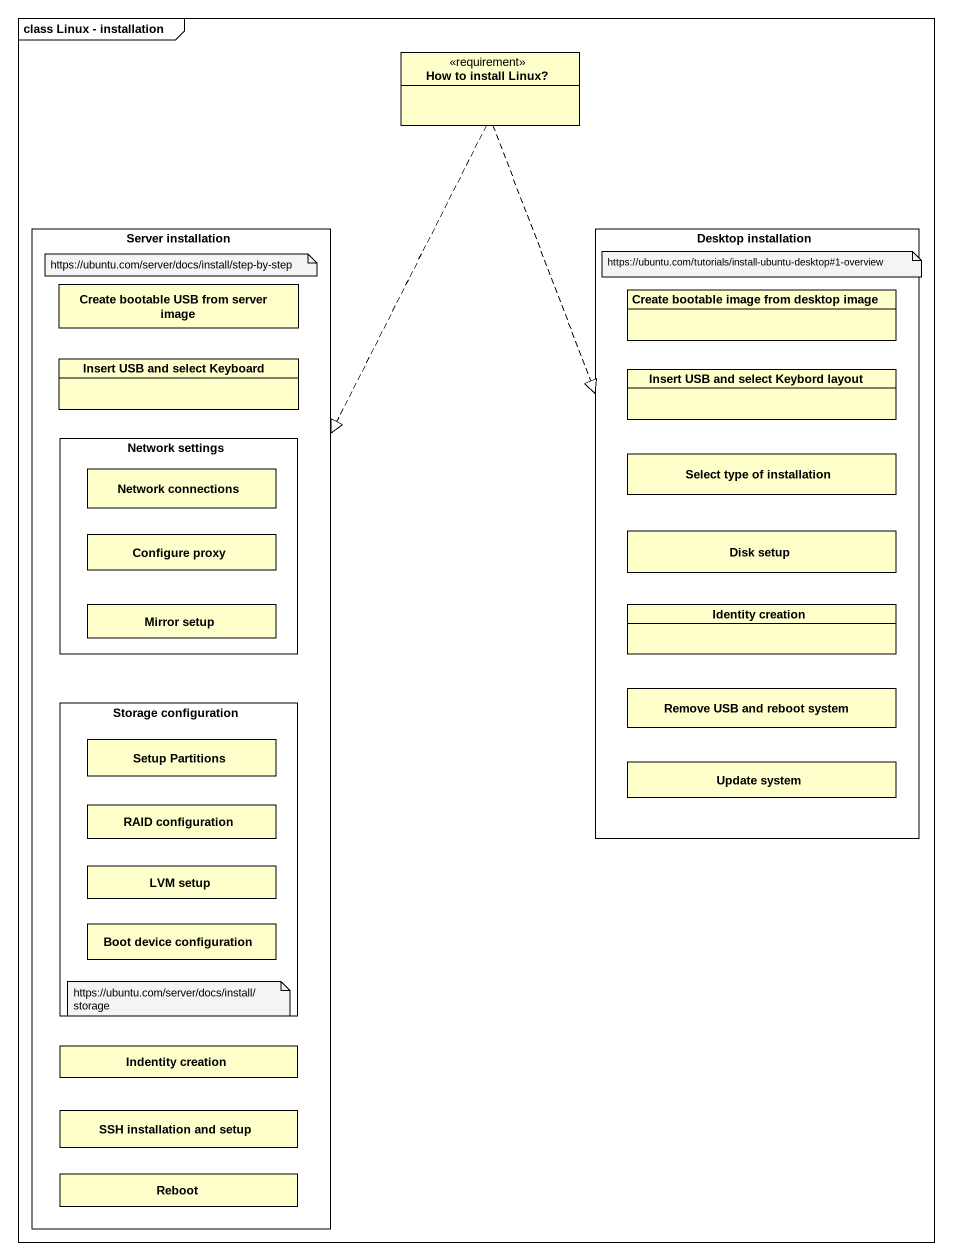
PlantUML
@startuml
mainframe class Linux - installation
hide circle
hide empty members
class "How to install Linux?" as How_to_install_Linux <<requirement>>
rectangle "Server installation" as Server_installation {
  class "Create bootable USB from server image" as Create_bootable_USB_from
  class "Insert USB and select Keyboard" as Insert_USB_and_select
  rectangle "Network settings" as Network_settings {
    class "Network connections" as Network_connections
    class "Configure proxy" as Configure_proxy
    class "Mirror setup" as Mirror_setup
  }
  rectangle "Storage configuration" as Storage_configuration {
    class "Setup Partitions" as Setup_Partitions
    class "RAID configuration" as RAID_configuration
    class "LVM setup" as LVM_setup
    class "Boot device configuration" as Boot_device_configuration
  }
  class "Indentity creation" as Indentity_creation
  class "SSH installation and setup" as SSH_installation_and_setup
  class Reboot
}
rectangle "Desktop installation" as Desktop_installation {
  class "Create bootable image from desktop image" as Create_bootable_image_from
  class "Insert USB and select Keybord layout" as Insert_USB_and_select_2
  class "Select type of installation" as Select_type_of_installation
  class "Disk setup" as Disk_setup
  class "Identity creation" as Identity_creation
  class "Remove USB and reboot system" as Remove_USB_and_reboot_system
  class "Update system" as Update_system
}
How_to_install_Linux ..|> Server_installation
How_to_install_Linux ..|> Desktop_installation
note as N1
  https://ubuntu.com/server/docs/install/step-by-step
end note
note as N2
  https://ubuntu.com/tutorials/install-ubuntu-desktop#1-overview
end note
note as N3
  https://ubuntu.com/server/docs/install/storage
end note
@enduml
